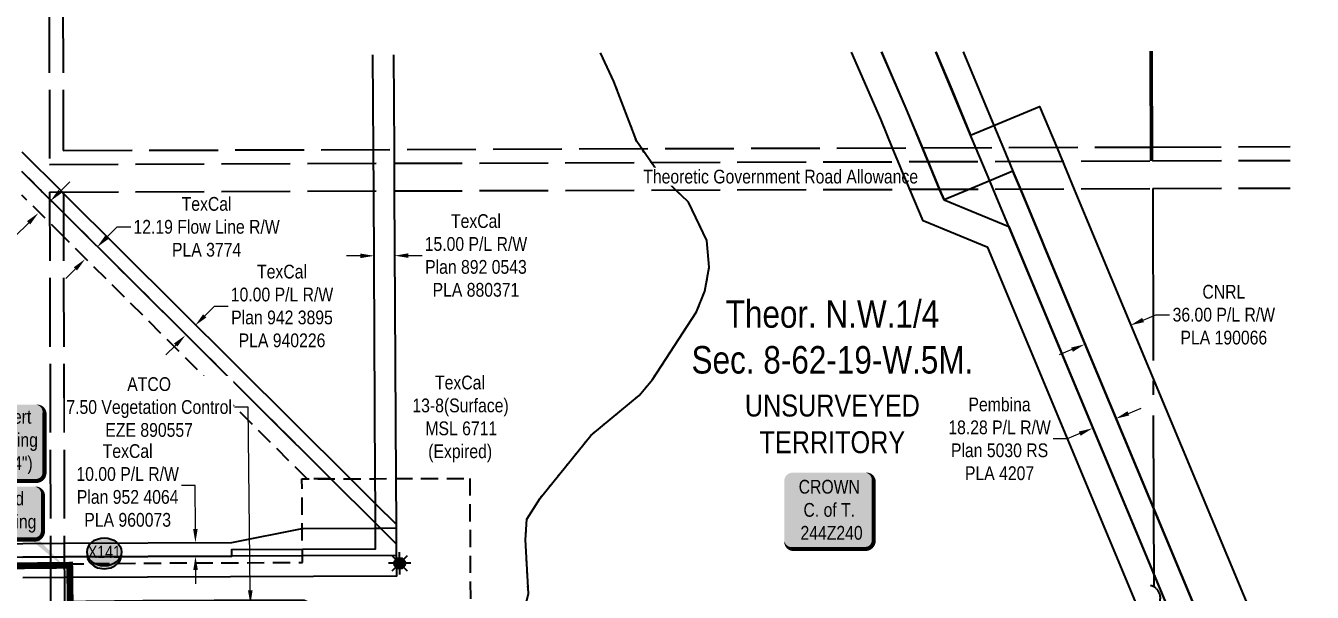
# Model space of a CAD drawing. Extents: x 507881 to 521259, y 6022177 to 6031356.
# Drawn here: x 511276 to 512211, y 6022834 to 6023246 of the extents above; entities that cross this region are included whole.
import ezdxf
from ezdxf.enums import TextEntityAlignment as Align

# ---------------------------------------------------------------- set-up
doc = ezdxf.new("R2010")
doc.units = 0
doc.header["$LTSCALE"] = 5
doc.header["$PDMODE"] = 3
doc.header["$PDSIZE"] = 30
for name, pattern in [('0', [1, 1, 0]), ('foc-ACCESSROAD', [3.75, 2.5, -1.25]), ('foc-EZE', [3.75, 2.5, -1.25]), ('foc-FLOWLINE', [3.75, 2.5, -1.25]), ('foc-QUARTERLINE', [33, 25, -3, 2, -3]), ('foc-UNSURVEYED', [12.5, 10, -2.5]), ('foc-WHEELTRACKS', [2, 0.4, -1.6])]:
    doc.linetypes.add(name, pattern=pattern)
doc.layers.get('Defpoints').update_dxf_attribs({"color": 9})
for name, color, linetype, lineweight in [('AS-GENERAL', 48, 'Continuous', 18), ('C-RW-T', 13, 'Continuous', 9), ('F-EZE-T', 190, 'Continuous', 9), ('F-RW-T', 190, 'Continuous', 9), ('F-WS-T', 190, 'Continuous', 9)]:
    doc.layers.add(name, color=color, linetype=linetype, lineweight=lineweight)
for name, color, linetype in [('AS-OWNER', 7, 'Continuous'), ('C-RW', 13, 'Continuous'), ('C-SYMBOL', 7, 'Continuous'), ('CG-NOTES', 7, 'Continuous'), ('F-FLOWLINE', 190, 'foc-FLOWLINE'), ('F-RW', 190, 'Continuous'), ('F-WS', 190, 'foc-ACCESSROAD'), ('F-WS-S', 190, 'Continuous'), ('L-QSEC', 8, 'foc-QUARTERLINE'), ('L-ROAD-T', 7, 'Continuous'), ('L-SECQ', 8, 'foc-QUARTERLINE'), ('L-UNS-T', 3, 'Continuous'), ('L-USEC', 7, 'foc-UNSURVEYED'), ('P-BUFFER OUTLINE 30m', 40, 'foc-EZE'), ('P-CROSSINGS', 250, 'Continuous'), ('T-BUSH', 110, '0'), ('T-WATER-P3', 160, 'foc-WHEELTRACKS')]:
    doc.layers.add(name, color=color, linetype=linetype)
doc.styles.add('175L', font='ARIALN.TTF', dxfattribs={"height": 20})
doc.styles.add('80', font='ARIALN.TTF', dxfattribs={"height": 10})
doc.styles.add('80CG', font='ARIALN.TTF', dxfattribs={"height": 10})
doc.styles.add('80L', font='ARIALN.TTF', dxfattribs={"height": 10})
doc.styles.add('Crossing', font='ARIALN.TTF', dxfattribs={"height": 10})
doc.styles.add('foc-LtypeFont', font='ARIALN.TTF', dxfattribs={"height": 7.35})
doc.linetypes.add('foc-TOPO-flowdirection-NOLINE', pattern='A,0,[">",foc-LtypeFont,S=0.3,R=0,X=0,Y=-0.945],-20,[">",foc-LtypeFont,S=0.3,R=0,X=0,Y=-0.945],0', length=20)
doc.dimstyles.new('Compass 5 000', dxfattribs={"dimscale": 5, "dimtxt": 9, "dimasz": 2, "dimexe": 0.2, "dimexo": 0.0625, "dimgap": 0.5, "dimtad": 0, "dimtih": 1, "dimtoh": 1, "dimzin": 0, "dimdsep": 46, "dimtxsty": '80CG', "dimcen": 0.1, "dimse1": 1, "dimse2": 1, "dimclrd": 256, "dimclrt": 256, "dimaunit": 1, "dimadec": 4, "dimazin": 0, "dimtfac": 0.06, "dimtofl": 0, "dimtmove": 0, "dimatfit": 1, "dimfxl": 0.2, "dimtolj": 1, "dimtzin": 0, "dimlwd": -1, "dimarcsym": 0})

# ---------------------------------------------------------------- blocks, each defined once
blk = doc.blocks.new('*D577')
at = {"layer": 'Defpoints', "color": 0, "transparency": 16777216}
for p in [(511318.83, 6023076.65), (511394.3, 6023018.76), (511385.7, 6023010.12)]:
    blk.add_point(p, dxfattribs=at)
at = {"layer": 'F-EZE-T', "transparency": 16777216}
for p, q in [((511334.49, 6023092.39), (511342.19, 6023100.12)), ((511342.19, 6023100.12), (511352.19, 6023100.12)), ((511311.78, 6023069.56), (511304.73, 6023062.47))]:
    blk.add_line(p, q, dxfattribs=at)
for points in [[(511333.31, 6023093.56), (511335.67, 6023091.21), (511327.44, 6023085.3)], [(511310.6, 6023070.74), (511312.96, 6023068.39), (511318.83, 6023076.65)]]:
    blk.add_solid(points, dxfattribs=at)
at = {"layer": 'F-EZE-T', "transparency": 16777216, "insert": (511407.19, 6023100.12), "char_height": 10, "attachment_point": 5, "style": '80CG'}
blk.add_mtext('\\A1;TexCal\\P12.19 Flow Line R/W\\PPLA 3774', dxfattribs=at)
blk = doc.blocks.new('*D583')
at = {"layer": 'Defpoints', "color": 0, "transparency": 16777216}
for p in [(511318.82, 6022824.31), (511318.9, 6022816.81), (511439.16, 6022818.2)]:
    blk.add_point(p, dxfattribs=at)
at = {"layer": 'F-EZE-T', "transparency": 16777216}
for p, q in [((511437.41, 6022969.04), (511427.41, 6022969.04)), ((511438.96, 6022835.7), (511437.41, 6022969.04)), ((511439.28, 6022808.2), (511439.39, 6022798.2))]:
    blk.add_line(p, q, dxfattribs=at)
for points in [[(511440.62, 6022835.72), (511437.29, 6022835.68), (511439.07, 6022825.7)], [(511440.94, 6022808.22), (511437.61, 6022808.18), (511439.16, 6022818.2)]]:
    blk.add_solid(points, dxfattribs=at)
at = {"layer": 'F-EZE-T', "transparency": 16777216, "insert": (511365.4, 6022969.04), "char_height": 10, "attachment_point": 5, "style": '80CG', "bg_fill": 3, "box_fill_scale": 1.1, "bg_fill_color": 256, "bg_fill_true_color": 13158600, "bg_fill_transparency": 0}
blk.add_mtext('\\A1;ATCO\\P7.50 Vegetation Control\\PEZE 890557', dxfattribs=at)
blk = doc.blocks.new('*D595')
at = {"layer": 'Defpoints', "color": 0, "transparency": 16777216}
for p in [(512045.67, 6023014.48), (512028.8, 6023007.45), (512051.25, 6022953.6)]:
    blk.add_point(p, dxfattribs=at)
at = {"layer": 'F-RW-T', "transparency": 16777216}
for p, q in [((512077.35, 6022964.48), (512086.58, 6022968.33)), ((512032.79, 6022945.9), (512022.79, 6022945.9)), ((512042.02, 6022949.75), (512032.79, 6022945.9))]:
    blk.add_line(p, q, dxfattribs=at)
for points in [[(512076.71, 6022966.02), (512077.99, 6022962.94), (512068.12, 6022960.63)], [(512041.38, 6022951.29), (512042.66, 6022948.21), (512051.25, 6022953.6)]]:
    blk.add_solid(points, dxfattribs=at)
at = {"layer": 'F-RW-T', "transparency": 16777216, "insert": (511983.7, 6022945.9), "char_height": 10, "attachment_point": 5, "style": '80CG'}
blk.add_mtext('\\A1;Pembina\\P18.28 P/L R/W\\PPlan 5030 RS\\PPLA 4207', dxfattribs=at)
blk = doc.blocks.new('*D597')
at = {"layer": 'Defpoints', "color": 0, "transparency": 16777216}
for p in [(512055.25, 6023085.06), (512022.02, 6023071.2), (512045.59, 6023014.67)]:
    blk.add_point(p, dxfattribs=at)
at = {"layer": 'F-RW-T', "transparency": 16777216}
for p, q in [((512088.06, 6023032.37), (512097.29, 6023036.22)), ((512097.29, 6023036.22), (512107.29, 6023036.22)), ((512036.36, 6023010.82), (512027.13, 6023006.97))]:
    blk.add_line(p, q, dxfattribs=at)
for points in [[(512087.42, 6023033.91), (512088.7, 6023030.83), (512078.83, 6023028.52)], [(512035.72, 6023012.36), (512037, 6023009.28), (512045.59, 6023014.67)]]:
    blk.add_solid(points, dxfattribs=at)
at = {"layer": 'F-RW-T', "transparency": 16777216, "insert": (512146.76, 6023036.22), "char_height": 10, "attachment_point": 5, "style": '80CG'}
blk.add_mtext('\\A1;CNRL\\P36.00 P/L R/W^JPLA 190066', dxfattribs=at)
blk = doc.blocks.new('*D598')
at = {"layer": 'Defpoints', "color": 0, "transparency": 16777216}
for p in [(511543.92, 6023079.18), (511528.95, 6023075.57), (511543.94, 6023075.65)]:
    blk.add_point(p, dxfattribs=at)
at = {"layer": 'F-RW-T', "transparency": 16777216}
for p, q in [((511518.93, 6023079.04), (511508.93, 6023078.99)), ((511553.92, 6023079.23), (511563.92, 6023079.29))]:
    blk.add_line(p, q, dxfattribs=at)
for points in [[(511518.92, 6023080.71), (511518.94, 6023077.38), (511528.93, 6023079.1)], [(511553.91, 6023080.9), (511553.93, 6023077.57), (511543.92, 6023079.18)]]:
    blk.add_solid(points, dxfattribs=at)
at = {"layer": 'F-RW-T', "transparency": 16777216, "insert": (511603.01, 6023079.29), "char_height": 10, "attachment_point": 5, "style": '80CG'}
blk.add_mtext('\\A1;TexCal\\P15.00 P/L R/W\\PPlan 892 0543\\PPLA 880371', dxfattribs=at)
blk = doc.blocks.new('*D599')
at = {"layer": 'Defpoints', "color": 0, "transparency": 16777216}
for p in [(511398.83, 6023028.36), (511409.99, 6023003.15), (511417.04, 6023010.24)]:
    blk.add_point(p, dxfattribs=at)
at = {"layer": 'F-RW-T', "transparency": 16777216}
for p, q in [((511405.88, 6023035.44), (511412.93, 6023042.53)), ((511412.93, 6023042.53), (511422.93, 6023042.53)), ((511384.72, 6023014.18), (511377.67, 6023007.1))]:
    blk.add_line(p, q, dxfattribs=at)
for points in [[(511404.7, 6023036.62), (511407.06, 6023034.27), (511398.83, 6023028.36)], [(511383.54, 6023015.36), (511385.91, 6023013.01), (511391.78, 6023021.27)]]:
    blk.add_solid(points, dxfattribs=at)
at = {"layer": 'F-RW-T', "transparency": 16777216, "insert": (511462.02, 6023042.53), "char_height": 10, "attachment_point": 5, "style": '80CG'}
blk.add_mtext('\\A1;TexCal\\P10.00 P/L R/W\\PPlan 942 3895\\PPLA 940226', dxfattribs=at)
blk = doc.blocks.new('*D600')
at = {"layer": 'Defpoints', "color": 0, "transparency": 16777216}
for p in [(511377.38, 6022870.36), (511399.07, 6022870.46), (511377.43, 6022860.37)]:
    blk.add_point(p, dxfattribs=at)
at = {"layer": 'F-RW-T', "transparency": 16777216}
for p, q in [((511398.88, 6022911.99), (511388.88, 6022911.99)), ((511399.02, 6022880.46), (511398.88, 6022911.99)), ((511399.16, 6022850.47), (511399.21, 6022840.47))]:
    blk.add_line(p, q, dxfattribs=at)
for points in [[(511400.69, 6022880.47), (511397.36, 6022880.45), (511399.07, 6022870.46)], [(511400.83, 6022850.47), (511397.49, 6022850.46), (511399.11, 6022860.47)]]:
    blk.add_solid(points, dxfattribs=at)
at = {"layer": 'F-RW-T', "transparency": 16777216, "insert": (511349.79, 6022911.99), "char_height": 10, "attachment_point": 5, "style": '80CG'}
blk.add_mtext('\\A1;TexCal\\P10.00 P/L R/W\\PPlan 952 4064^JPLA 960073', dxfattribs=at)
blk = doc.blocks.new('*D607')
at = {"layer": 'Defpoints', "color": 0, "transparency": 16777216}
for p in [(511239.87, 6023172.61), (511231.24, 6023163.98), (511284.92, 6023110.23)]:
    blk.add_point(p, dxfattribs=at)
at = {"layer": 'F-RW-T', "transparency": 16777216}
for p, q in [((511300.63, 6023125.92), (511307.71, 6023132.99)), ((511277.84, 6023103.16), (511267.83, 6023093.16)), ((511267.83, 6023093.16), (511257.83, 6023093.16))]:
    blk.add_line(p, q, dxfattribs=at)
for points in [[(511299.45, 6023127.1), (511301.81, 6023124.74), (511293.56, 6023118.85)], [(511276.67, 6023104.34), (511279.02, 6023101.98), (511284.92, 6023110.23)]]:
    blk.add_solid(points, dxfattribs=at)
at = {"layer": 'F-RW-T', "transparency": 16777216, "insert": (511218.74, 6023093.16), "char_height": 10, "attachment_point": 5, "style": '80CG'}
blk.add_mtext('\\A1;TexCal\\P12.19 P/L R/W\\PPLA 3774', dxfattribs=at)
blk = doc.blocks.new('*U566')
h = blk.add_hatch(color=255)
edge = h.paths.add_edge_path()
edge.add_line((-26.5, -28.5), (26.5, -28.5))
edge.add_arc((26.5, -22.5), 6, 270, 360)
edge.add_line((32.5, -22.5), (32.5, 21))
edge.add_arc((26.5, 21), 6, 0, 90)
edge.add_line((26.5, 27), (-26.5, 27))
edge.add_arc((-26.5, 21), 6, 90, 180)
edge.add_line((-32.5, 21), (-32.5, -22.5))
edge.add_arc((-26.5, -22.5), 6, 180, 270)
at = {"color": 14, "flags": 128}
blk.add_lwpolyline([(-26.5, -28.5, 3, 3, 0), (26.5, -28.5, 3, 3, 0.414214), (32.5, -22.5, 3, 3, 0), (32.5, 21, 3, 0, 0.414214), (26.5, 27, 0, 0, 0), (-26.5, 27, 0, 0, 0.414214), (-32.5, 21, 0, 0, 0), (-32.5, -22.5, 0, 3, 0.414214)], format="xyseb", close=True, dxfattribs=at)
at = {"color": 14, "style": '80'}
blk.add_attdef('ENTER_TEXT_001', (-26.85, -4.92), '', height=10, dxfattribs=at)
blk = doc.blocks.new('GAS')
h = blk.add_hatch(color=255)
h.dxf.hatch_style = 1
edge = h.paths.add_edge_path()
edge.add_arc((0, 0), 0.9, 0, 360)
for p, q in [((-0.81, 0), (-1.62, 0)), ((-0.57, 0.57), (-1.14, 1.14)), ((0, 0.81), (0, 1.62)), ((0.57, 0.57), (1.14, 1.14)), ((1.62, 0), (0.81, 0)), ((-0.57, -0.57), (-1.14, -1.14)), ((0, -0.81), (0, -1.62)), ((1.14, -1.14), (0.57, -0.57))]:
    blk.add_line(p, q)
blk.add_circle((0, 0), 0.8)
blk = doc.blocks.new('*U1458')
h = blk.add_hatch(color=59)
edge = h.paths.add_edge_path()
edge.add_line((-21.5, -20), (21.5, -20))
edge.add_arc((21.5, -14), 6, 270, 360)
edge.add_line((27.5, -14), (27.5, 12.5))
edge.add_arc((21.5, 12.5), 6, 0, 90)
edge.add_line((21.5, 18.5), (-21.5, 18.5))
edge.add_arc((-21.5, 12.5), 6, 90, 180)
edge.add_line((-27.5, 12.5), (-27.5, -14))
edge.add_arc((-21.5, -14), 6, 180, 270)
at = {"color": 1, "flags": 128}
blk.add_lwpolyline([(-21.5, -20, 3, 3, 0), (21.5, -20, 3, 3, 0.414214), (27.5, -14, 3, 3, 0), (27.5, 12.5, 3, 0, 0.414214), (21.5, 18.5, 0, 0, 0), (-21.5, 18.5, 0, 0, 0.414214), (-27.5, 12.5, 0, 0, 0), (-27.5, -14, 0, 3, 0.414214)], format="xyseb", close=True, dxfattribs=at)
blk.add_lwpolyline([(46.46, -42.97, 0, 7.5, 0), (0, 0, 0, 0, 0)], format="xyseb", dxfattribs=at)
at = {"color": 1, "style": '80'}
blk.add_attdef('ENTER_TEXT_001', (-37.38, -4.99), '', height=10, dxfattribs=at)
blk = doc.blocks.new('*U1436')
h = blk.add_hatch(color=254)
edge = h.paths.add_edge_path()
edge.add_line((-21.5, -28.5), (21.5, -28.5))
edge.add_arc((21.5, -22.5), 6, 270, 360)
edge.add_line((27.5, -22.5), (27.5, 21))
edge.add_arc((21.5, 21), 6, 0, 90)
edge.add_line((21.5, 27), (-21.5, 27))
edge.add_arc((-21.5, 21), 6, 90, 180)
edge.add_line((-27.5, 21), (-27.5, -22.5))
edge.add_arc((-21.5, -22.5), 6, 180, 270)
at = {"color": 160, "flags": 128}
blk.add_lwpolyline([(-21.5, -28.5, 3, 3, 0), (21.5, -28.5, 3, 3, 0.414214), (27.5, -22.5, 3, 3, 0), (27.5, 21, 3, 0, 0.414214), (21.5, 27, 0, 0, 0), (-21.5, 27, 0, 0, 0.414214), (-27.5, 21, 0, 0, 0), (-27.5, -22.5, 0, 3, 0.414214)], format="xyseb", close=True, dxfattribs=at)
at = {"color": 160, "style": '80'}
blk.add_attdef('ENTER_TEXT_001', (-26.85, -4.92), '', height=10, dxfattribs=at)
blk = doc.blocks.new('xing2')
h = blk.add_hatch(color=50)
h.dxf.hatch_style = 1
edge = h.paths.add_edge_path()
edge.add_ellipse((0, 0), major_axis=(-12.5, 0), ratio=0.816297, start_angle=0, end_angle=360)
h = blk.add_hatch(color=250)
h.dxf.hatch_style = 1
edge = h.paths.add_edge_path()
edge.add_ellipse((0, -2.05), major_axis=(-12.5, 0), ratio=0.816297, start_angle=0, end_angle=180)
edge.add_line((12.5, -2.05), (12.5, 0))
edge.add_ellipse((0, 0), major_axis=(-12.5, 0), ratio=0.816297, start_angle=0, end_angle=180, ccw=False)
edge.add_line((-12.5, 0), (-12.5, -2.05))
at = {"color": 250}
blk.add_ellipse((0, 0), major_axis=(-12.5, 0), ratio=0.816297, dxfattribs=at)
blk.add_ellipse((0, -2.05), major_axis=(-12.5, 0), ratio=0.816297, start_param=0, end_param=3.141593, dxfattribs=at)
at = {"color": 250, "style": 'Crossing'}
blk.add_attdef('CROSSING', text='', height=9, dxfattribs=at).set_placement((0.09, 0.02), align=Align.MIDDLE_CENTER)
at = {"color": 250, "style": 'Crossing', "flags": 1}
for tag, p in [('OWNER', (0.09, -12.49)), ('DESCRIPTION', (0.09, -25.77)), ('LOCATION', (0.09, -39.3)), ('DWG_REF', (0.09, -52.84))]:
    blk.add_attdef(tag, text='', height=9, dxfattribs=at).set_placement(p, align=Align.MIDDLE_CENTER)
blk = doc.blocks.new('*D1613')
at = {"layer": 'C-RW-T', "transparency": 16777216}
for p, q in [((512126.9, 6022799.04), (512136.13, 6022802.88)), ((512080.67, 6022779.78), (512070.67, 6022779.78)), ((512089.9, 6022783.63), (512080.67, 6022779.78))]:
    blk.add_line(p, q, dxfattribs=at)
for points in [[(512126.26, 6022800.58), (512127.54, 6022797.5), (512117.67, 6022795.19)], [(512089.26, 6022785.16), (512090.54, 6022782.09), (512099.13, 6022787.47)]]:
    blk.add_solid(points, dxfattribs=at)
at = {"layer": 'Defpoints', "color": 0, "transparency": 16777216}
for p in [(512080.75, 6022883.79), (512062.22, 6022876.07), (512099.13, 6022787.47)]:
    blk.add_point(p, dxfattribs=at)
at = {"layer": 'C-RW-T', "transparency": 16777216, "insert": (512031.13, 6022779.78), "char_height": 10, "attachment_point": 5, "style": '80CG'}
blk.add_mtext('\\A1;Whitecap\\P20.00 P/L R/W\\PPLA 240720', dxfattribs=at)

msp = doc.modelspace()

# ---------------------------------------------------------------- linework, layer by layer
at = {"layer": 'AS-GENERAL', "const_width": 0.999, "flags": 128}
msp.add_lwpolyline([(511307.673, 6022854.004), (511308.001, 6022825.743)], dxfattribs=at)
at = {"layer": 'F-FLOWLINE'}
msp.add_lwpolyline([(511272.893, 6023140.462), (511287.958, 6023125.473), (511303.126, 6023110.377), (511497.575, 6022916.879), (511497.575, 6022916.879), (511480.342, 6022916.824), (511303.168, 6023093.127), (511272.935, 6023123.211)], dxfattribs=at)
at = {"layer": 'F-RW'}
for points in [[(512194.906, 6022657.42), (512092.743, 6022902.459), (512016.653, 6023084.96), (512014.648, 6023089.768), (511999.094, 6023127.071), (511993.407, 6023140.718), (511976.541, 6023133.693), (511960.357, 6023126.946), (511943.32, 6023119.853), (511940.391, 6023126.882), (511927.854, 6023156.985), (511915.698, 6023186.174), (511897.758, 6023227.352)], [(512195.032, 6022609.646), (512092.869, 6022854.681), (511979.328, 6023127.007), (511976.54, 6023133.692), (511966.776, 6023157.11), (511962.701, 6023166.882), (511937.438, 6023227.478), (511937.437, 6023227.48)], [(511937.439, 6023227.478), (511948.893, 6023200.004), (511962.702, 6023166.884), (511979.572, 6023173.912), (512012.794, 6023187.751), (512025.485, 6023157.3), (512032.31, 6023140.927), (512038.034, 6023127.198), (512039.223, 6023124.348), (512046.501, 6023106.889), (512092.495, 6022996.575), (512194.658, 6022751.537)], [(511957.217, 6023227.543), (511957.218, 6023227.541), (511979.571, 6023173.911), (511986.547, 6023157.174), (511993.406, 6023140.718), (511999.094, 6023127.071), (512014.647, 6023089.767), (512016.652, 6023084.959), (512092.743, 6022902.459), (512194.906, 6022657.42)], [(511273.583, 6022859.886), (511303.741, 6022860.025), (511425.479, 6022860.589), (511425.455, 6022865.585), (511476.821, 6022865.824), (511530.093, 6022866.071), (511530.011, 6022881.062), (511529.992, 6022884.621), (511529.914, 6022898.796), (511529.815, 6022916.981), (511528.674, 6023126.222), (511528.51, 6023156.381), (511528.134, 6023225.311)], [(511543.068, 6023225.358), (511543.5, 6023156.428), (511543.664, 6023126.269), (511544.805, 6022917.029), (511544.987, 6022883.797), (511545.002, 6022881.132), (511545.065, 6022869.62), (511545.111, 6022861.141), (511545.193, 6022846.151), (511303.778, 6022845.034), (511273.62, 6022844.895)], [(511272.858, 6023154.597), (511302.079, 6023125.518), (511303.091, 6023124.511), (511511.697, 6022916.923), (511529.914, 6022898.796), (511544.987, 6022883.797), (511545.002, 6022881.132), (511545.065, 6022869.62), (511533.549, 6022881.079), (511529.992, 6022884.621), (511497.575, 6022916.879), (511303.126, 6023110.377), (511287.958, 6023125.473), (511272.893, 6023140.462)], [(511273.558, 6022869.881), (511303.717, 6022870.02), (511425.432, 6022870.583), (511476.74, 6022880.679), (511477.456, 6022880.82), (511530.011, 6022881.062), (511533.549, 6022881.079), (511545.002, 6022881.132), (511545.065, 6022869.62), (511545.111, 6022861.141), (511476.849, 6022860.826), (511425.479, 6022860.589), (511303.741, 6022860.025), (511273.583, 6022859.886)]]:
    msp.add_lwpolyline(points, dxfattribs=at)
at = {"layer": 'F-RW', "flags": 128}
msp.add_lwpolyline([(511202.752, 6022869.554), (511273.558, 6022869.881), (511303.717, 6022870.02), (511425.432, 6022870.583), (511476.74, 6022880.679), (511477.456, 6022880.82), (511530.011, 6022881.062), (511533.549, 6022881.079), (511545.002, 6022881.132), (511545.065, 6022869.62), (511545.111, 6022861.141), (511476.849, 6022860.826), (511425.479, 6022860.589), (511303.741, 6022860.025), (511273.583, 6022859.886), (511202.75, 6022859.559)], dxfattribs=at)
at = {"layer": 'F-WS', "flags": 128}
msp.add_lwpolyline([(511598.49, 6022917.2), (511599.157, 6022795.252), (511549.628, 6022795.095), (511477.209, 6022794.866), (511477.122, 6022818.341), (511477.094, 6022825.843), (511400.725, 6022825.56), (511367.178, 6022825.436), (511347.88, 6022825.211), (511303.829, 6022824.7), (511273.67, 6022824.35), (511073.075, 6022822.017), (511068.053, 6022821.959), (511067.424, 6022821.953), (511058.034, 6022821.842), (511042.415, 6022821.662), (510892.962, 6022819.927), (510880.138, 6022819.78), (510788.179, 6022818.714), (510757.992, 6022818.599), (510548.482, 6022817.808), (510537.648, 6022817.77), (510531.972, 6022817.748), (510521.903, 6022817.714), (510513.965, 6022817.686), (510507.902, 6022817.668), (510471.619, 6022817.544), (510134.45, 6022816.436), (510102.077, 6022816.33), (510053.236, 6022816.172), (510053.161, 6022840.347), (510053.143, 6022846.348), (510131.898, 6022846.607), (510164.268, 6022846.713), (510471.55, 6022847.72), (510506.297, 6022847.834), (510507.803, 6022847.839), (510519.298, 6022847.877), (510521.797, 6022847.885), (510524.975, 6022847.897), (510535.834, 6022847.88), (510661.536, 6022848.409), (510681.54, 6022848.484), (510695.34, 6022848.628), (510702.842, 6022848.705), (510869.678, 6022850.443), (510882.507, 6022850.577), (511055.494, 6022852.377), (511069.066, 6022852.519), (511273.596, 6022854.648), (511303.754, 6022854.963), (511367.067, 6022855.621), (511476.875, 6022856.029), (511476.849, 6022860.826), (511476.821, 6022865.824), (511476.74, 6022880.679), (511476.542, 6022916.812), (511480.342, 6022916.824), (511497.575, 6022916.879), (511511.697, 6022916.923), (511529.815, 6022916.981), (511544.805, 6022917.029), (511598.49, 6022917.2)], close=True, dxfattribs=at)
at = {"layer": 'L-QSEC', "flags": 128}
for points in [[(512094.979, 6023148.14), (512094.769, 6023227.979)], [(512095.043, 6023128.031), (512097.426, 6022223.904)]]:
    msp.add_lwpolyline(points, dxfattribs=at)
at = {"layer": 'L-SECQ'}
msp.add_line((512093.666, 6023148.133), (512093.456, 6023228.048), dxfattribs=at)
at = {"layer": 'L-USEC'}
for p, q in [((511291.01, 6023949.763), (511292.989, 6023145.584)), ((511301.065, 6023949.788), (511303.019, 6023155.685)), ((511303.019, 6023155.685), (512094.947, 6023158.195)), ((512094.947, 6023158.195), (512194.892, 6023158.512)), ((511292.989, 6023145.598), (512094.979, 6023148.14)), ((512094.979, 6023148.14), (512194.924, 6023148.457)), ((511293.039, 6023125.489), (512095.043, 6023128.031)), ((511293.039, 6023125.475), (511293.039, 6023125.489)), ((511293.039, 6023125.475), (511295.017, 6022321.291)), ((511303.093, 6023125.5), (511303.093, 6023125.521)), ((511303.093, 6023125.5), (511305.072, 6022321.316)), ((512095.043, 6023128.031), (512194.988, 6023128.348))]:
    msp.add_line(p, q, dxfattribs=at)
at = {"layer": 'P-BUFFER OUTLINE 30m', "linetype": 'Continuous', "const_width": 4.997, "flags": 128}
msp.add_lwpolyline([(510153.832, 6022868.908), (510172.722, 6022854.825), (510207.667, 6022845.856), (510681.547, 6022847.485), (511307.673, 6022854.004), (511308.001, 6022825.743), (511367.17, 6022826.435), (511477.295, 6022826.844), (511521.742, 6022808.036), (511537.101, 6022775.449), (511660.989, 6022470.809), (512038.111, 6022471.807), (512038.285, 6022395.133)], dxfattribs=at)
at = {"layer": 'T-BUSH', "flags": 128}
msp.add_lwpolyline([(512195.022, 6022613.298, 0.1587775), (512191.799, 6022615.271, 0.5205671), (512188.126, 6022624.566, 0.5205671), (512184.452, 6022633.861, 0.5205671), (512180.455, 6022643.021, 0.5205671), (512176.4, 6022652.155, 0.5205671), (512172.344, 6022661.29, 0.5205671), (512168.288, 6022670.425, 0.5205671), (512164.233, 6022679.56, 0.5205671), (512160.177, 6022688.694, 0.5205671), (512156.122, 6022697.829, 0.5205671), (512152.066, 6022706.964, 0.5205671), (512148.011, 6022716.099, 0.5205671), (512143.955, 6022725.234, 0.5205671), (512139.899, 6022734.368, 0.5205671), (512135.844, 6022743.503, 0.5205671), (512131.788, 6022752.638, 0.5205671), (512127.733, 6022761.773, 0.5205671), (512123.677, 6022770.907, 0.5205671), (512119.622, 6022780.042, 0.5205671), (512115.566, 6022789.177, 0.5205671), (512111.51, 6022798.312, 0.5205671), (512107.455, 6022807.447, 0.5205671), (512103.399, 6022816.581, 0.5205671), (512099.344, 6022825.716, 0.5205671), (512093.35, 6022839.217)], format="xyb", dxfattribs=at)
at = {"layer": 'T-WATER-P3', "flags": 128}
msp.add_lwpolyline([(511666.98, 6022749.692), (511659.143, 6022756.895), (511647.129, 6022765.887), (511638.263, 6022778.444), (511636.133, 6022812.191), (511641.136, 6022833.575), (511639.037, 6022872.448), (511640.063, 6022887.564), (511649.644, 6022902.889), (511686.572, 6022948.498), (511721.743, 6022977.56), (511731.338, 6022989.025), (511763.376, 6023038.384), (511769.521, 6023053.459), (511772.669, 6023070.743), (511770.898, 6023090.218), (511757.594, 6023118.031), (511736.856, 6023137.737), (511719.965, 6023162.158), (511703.344, 6023205.776), (511693.522, 6023226.707)], dxfattribs=at)
at = {"layer": 'T-WATER-P3', "linetype": 'foc-TOPO-flowdirection-NOLINE', "flags": 128}
msp.add_lwpolyline([(511715.516, 6022445.598), (511723.638, 6022539.321), (511720.867, 6022554.047), (511708.998, 6022587.049), (511699.652, 6022619.719), (511699.094, 6022636.654), (511703.035, 6022651.126), (511709.981, 6022665.784), (511711.453, 6022680.71), (511709.248, 6022698.418), (511700.915, 6022714.047), (511681.183, 6022736.638), (511659.143, 6022756.895), (511647.129, 6022765.887), (511638.263, 6022778.444), (511636.133, 6022812.191), (511641.136, 6022833.575), (511639.037, 6022872.448), (511640.063, 6022887.564), (511649.644, 6022902.889), (511686.572, 6022948.498), (511721.743, 6022977.56), (511731.338, 6022989.025), (511763.376, 6023038.384), (511769.521, 6023053.459), (511772.669, 6023070.743), (511770.898, 6023090.218), (511757.594, 6023118.031), (511736.856, 6023137.737), (511719.965, 6023162.158), (511703.344, 6023205.776), (511693.523, 6023226.705)], dxfattribs=at)

# ---------------------------------------------------------------- block references
ref = msp.add_blockref('*U1436', (511261.866, 6022943.783), dxfattribs=dict(xscale=0.998412610604916, yscale=0.998412610604916, zscale=0.998412610604916))
ref.add_attrib('ENTER_TEXT_001', 'Culvert', (511243.515, 6022956.984), dxfattribs={"color": 160, "height": 9.9841, "style": '80'})
ref.add_attrib('ENTER_TEXT_002', 'Crossing', (511239.425, 6022940.167), dxfattribs={"color": 160, "height": 9.9841, "style": '80'})
ref.add_attrib('ENTER_TEXT_003', '(1- 24")', (511242.998, 6022923.356), dxfattribs={"color": 160, "height": 9.9841, "style": '80'})
at = {"layer": 'AS-OWNER', "color": 6}
ref = msp.add_blockref('*U566', (511859.7, 6022894.36), dxfattribs=dict(at, xscale=0.9994626999999787, yscale=0.9994626999999787, zscale=0.9994626999999787))
ref.add_attrib('ENTER_TEXT_001', 'CROWN', (511837.651, 6022906.126), dxfattribs={"layer": '0', "color": 14, "height": 9.9946, "style": '80'})
ref.add_attrib('ENTER_TEXT_002', 'C. of T.', (511841.145, 6022889.291), dxfattribs={"layer": '0', "color": 14, "height": 9.9946, "style": '80'})
ref.add_attrib('ENTER_TEXT_003', ' 244Z240', (511835.79, 6022872.593), dxfattribs={"layer": '0', "color": 14, "height": 9.9946, "style": '80'})
at = {"layer": 'CG-NOTES'}
ref = msp.add_blockref('*U1458', (511260.749, 6022892.689), dxfattribs=dict(at, xscale=0.998412610604916, yscale=0.998412610604916, zscale=0.998412610604916))
ref.add_attrib('ENTER_TEXT_001', 'Road', (511247.06, 6022897.573), dxfattribs={"layer": '0', "color": 1, "height": 9.9841, "style": '80'})
ref.add_attrib('ENTER_TEXT_002', 'Crossing', (511238.309, 6022880.756), dxfattribs={"layer": '0', "color": 1, "height": 9.9841, "style": '80'})
at = {"layer": 'F-WS-S', "xscale": 4.997294999999959, "yscale": 4.997294999999959, "zscale": 4.997294999999959}
msp.add_blockref('GAS', (511547.528, 6022855.415), dxfattribs=at)

# ---------------------------------------------------------------- texts
at = {"layer": 'C-SYMBOL', "color": 3, "insert": (511862.216, 6023046.767), "char_height": 19.98925, "width": 225.72667, "attachment_point": 2, "style": '175L'}
msp.add_mtext('Theor. N.W.1/4\\PSec. 8-62-19-W.5M.', dxfattribs=at)
at = {"layer": 'F-WS-T', "insert": (511555.475, 6022991.925), "char_height": 10, "attachment_point": 1, "style": '80L'}
msp.add_mtext_dynamic_manual_height_columns('\\pi17.803;TexCal\\P\\pi1.3292;13-8(Surface)\\P\\pi10.76;MSL 6711\\P\\pi12.844;(Expired)', width=70.76887, gutter_width=50, heights=[0], dxfattribs=at)
at = {"layer": 'L-UNS-T', "color": 3, "insert": (511862.14, 6022956.727), "char_height": 15.9914, "attachment_point": 5, "style": '80L'}
msp.add_mtext_dynamic_manual_height_columns('UNSURVEYED TERRITORY', width=126.41307, gutter_width=47.5, heights=[0], dxfattribs=at)

# ---------------------------------------------------------------- dimensions: what is measured, and where the dimension line sits
at = {"layer": 'C-RW-T'}
dim = msp.add_linear_dim(base=(512099.134, 6022787.471), p1=(512080.754, 6022883.787), p2=(512062.222, 6022876.066), angle=202.618374, text='Whitecap\\P20.00 P/L R/W\\PPLA 240720', dimstyle='Compass 5 000', dxfattribs=at)
dim.commit()
dim.dimension.update_dxf_attribs({"geometry": '*D1613', "text_midpoint": (512031.133, 6022779.779), "dimtype": 161})
at = {"layer": 'F-EZE-T'}
dim = msp.add_linear_dim(base=(511318.834, 6023076.651), p1=(511394.3, 6023018.762), p2=(511385.697, 6023010.117), angle=225.141217, text='TexCal\\P12.19 Flow Line R/W\\PPLA 3774', dimstyle='Compass 5 000', dxfattribs=at)
dim.commit()
dim.dimension.update_dxf_attribs({"geometry": '*D577', "text_midpoint": (511407.188, 6023100.12), "dimtype": 161})
at = {"layer": 'F-RW-T'}
for base, p1, p2, angle, text, picture, middle in [((511284.92, 6023110.229), (511239.875, 6023172.606), (511231.24, 6023163.983), 224.961031, 'TexCal\\P12.19 P/L R/W\\PPLA 3774', '*D607', (511218.745, 6023093.164)), ((512045.592, 6023014.666), (512055.254, 6023085.061), (512022.019, 6023071.204), 202.632621, 'CNRL\\P36.00 P/L R/W^JPLA 190066', '*D597', (512146.758, 6023036.219)), ((512051.249, 6022953.597), (512045.668, 6023014.483), (512028.797, 6023007.448), 202.632776, 'Pembina\\P18.28 P/L R/W\\PPlan 5030 RS\\PPLA 4207', '*D595', (511983.703, 6022945.901))]:
    dim = msp.add_linear_dim(base=base, p1=p1, p2=p2, angle=angle, text=text, dimstyle='Compass 5 000', dxfattribs=at)
    dim.commit()
    dim.dimension.update_dxf_attribs({"geometry": picture, "text_midpoint": middle, "dimtype": 161})
dim = msp.add_aligned_dim(p1=(511528.949, 6023075.572), p2=(511543.94, 6023075.653), distance=3.527, text='TexCal\\P15.00 P/L R/W\\PPlan 892 0543\\PPLA 880371', dimstyle='Compass 5 000', dxfattribs=at)
dim.commit()
dim.dimension.update_dxf_attribs({"geometry": '*D598', "text_midpoint": (511603.006, 6023079.289)})

# ---------------------------------------------------------------- next in the draw order: texts
at = {"layer": 'L-ROAD-T', "insert": (511824.571, 6023141.71), "char_height": 9.99463, "width": 200.83719, "attachment_point": 2, "style": '80L', "bg_fill": 3, "box_fill_scale": 1.15, "bg_fill_color": 256, "bg_fill_true_color": 256, "bg_fill_transparency": 0}
msp.add_mtext('Theoretic Government Road Allowance', dxfattribs=at)

# ---------------------------------------------------------------- next in the draw order: dimensions: what is measured, and where the dimension line sits
at = {"layer": 'F-EZE-T'}
dim = msp.add_linear_dim(base=(511439.161, 6022818.201), p1=(511318.817, 6022824.307), p2=(511318.904, 6022816.806), angle=270.664765, text='ATCO\\P7.50 Vegetation Control\\PEZE 890557', dimstyle='Compass 5 000', override={"dimtfill": 1}, dxfattribs=at)
dim.commit()
dim.dimension.update_dxf_attribs({"geometry": '*D583', "text_midpoint": (511365.402, 6022969.042), "dimtype": 161})

# ---------------------------------------------------------------- next in the draw order: linework, layer by layer
at = {"layer": 'C-RW'}
for points in [[(512175.797, 6022224.152), (512147.398, 6022292.374), (512146.98, 6022293.377), (512146.904, 6022323.358), (512146.669, 6022414.755), (512146.611, 6022437.611), (512146.552, 6022460.458), (512146.527, 6022470.452), (512146.485, 6022486.956), (512146.476, 6022490.456), (512146.458, 6022497.456), (512146.384, 6022526.228), (512187.78, 6022574.704), (512093.088, 6022801.982), (511975.113, 6023085.143), (511928.051, 6023104.523), (511918.765, 6023126.816), (511906.221, 6023156.935), (511897.278, 6023178.413), (511876.014, 6023227.285)], [(511897.768, 6023227.354), (511915.681, 6023186.219), (511927.846, 6023157.005), (511940.39, 6023126.886), (511943.32, 6023119.853), (511990.396, 6023100.494), (512092.95, 6022854.537), (512211.066, 6022571.195), (512166.392, 6022518.877), (512166.447, 6022497.509), (512166.465, 6022490.509), (512166.474, 6022487.009), (512166.516, 6022470.504), (512166.542, 6022460.51), (512166.6, 6022437.663), (512166.659, 6022414.815), (512166.893, 6022323.419), (512166.959, 6022297.396), (512197.421, 6022224.221)]]:
    msp.add_lwpolyline(points, dxfattribs=at)

# ---------------------------------------------------------------- next in the draw order: block references
at = {"layer": 'P-CROSSINGS', "color": 2, "xscale": 0.999461, "yscale": 0.999461, "zscale": 0.999461}
msp.add_blockref('xing2', (511332.745, 6022863.699), dxfattribs=at).add_auto_attribs({'CROSSING': 'X141'})

# ---------------------------------------------------------------- next in the draw order: dimensions: what is measured, and where the dimension line sits
at = {"layer": 'F-RW-T'}
for base, p1, p2, angle, text, picture, middle in [((511398.827, 6023028.356), (511409.986, 6023003.152), (511417.035, 6023010.236), 45.14011, 'TexCal\\P10.00 P/L R/W\\PPlan 942 3895\\PPLA 940226', '*D599', (511462.02, 6023042.532)), ((511399.068, 6022870.461), (511377.427, 6022860.366), (511377.381, 6022870.361), 90.264943, 'TexCal\\P10.00 P/L R/W\\PPlan 952 4064^JPLA 960073', '*D600', (511349.79, 6022911.993))]:
    dim = msp.add_linear_dim(base=base, p1=p1, p2=p2, angle=angle, text=text, dimstyle='Compass 5 000', dxfattribs=at)
    dim.commit()
    dim.dimension.update_dxf_attribs({"geometry": picture, "text_midpoint": middle, "dimtype": 161})

doc.saveas('drawing.dxf')
